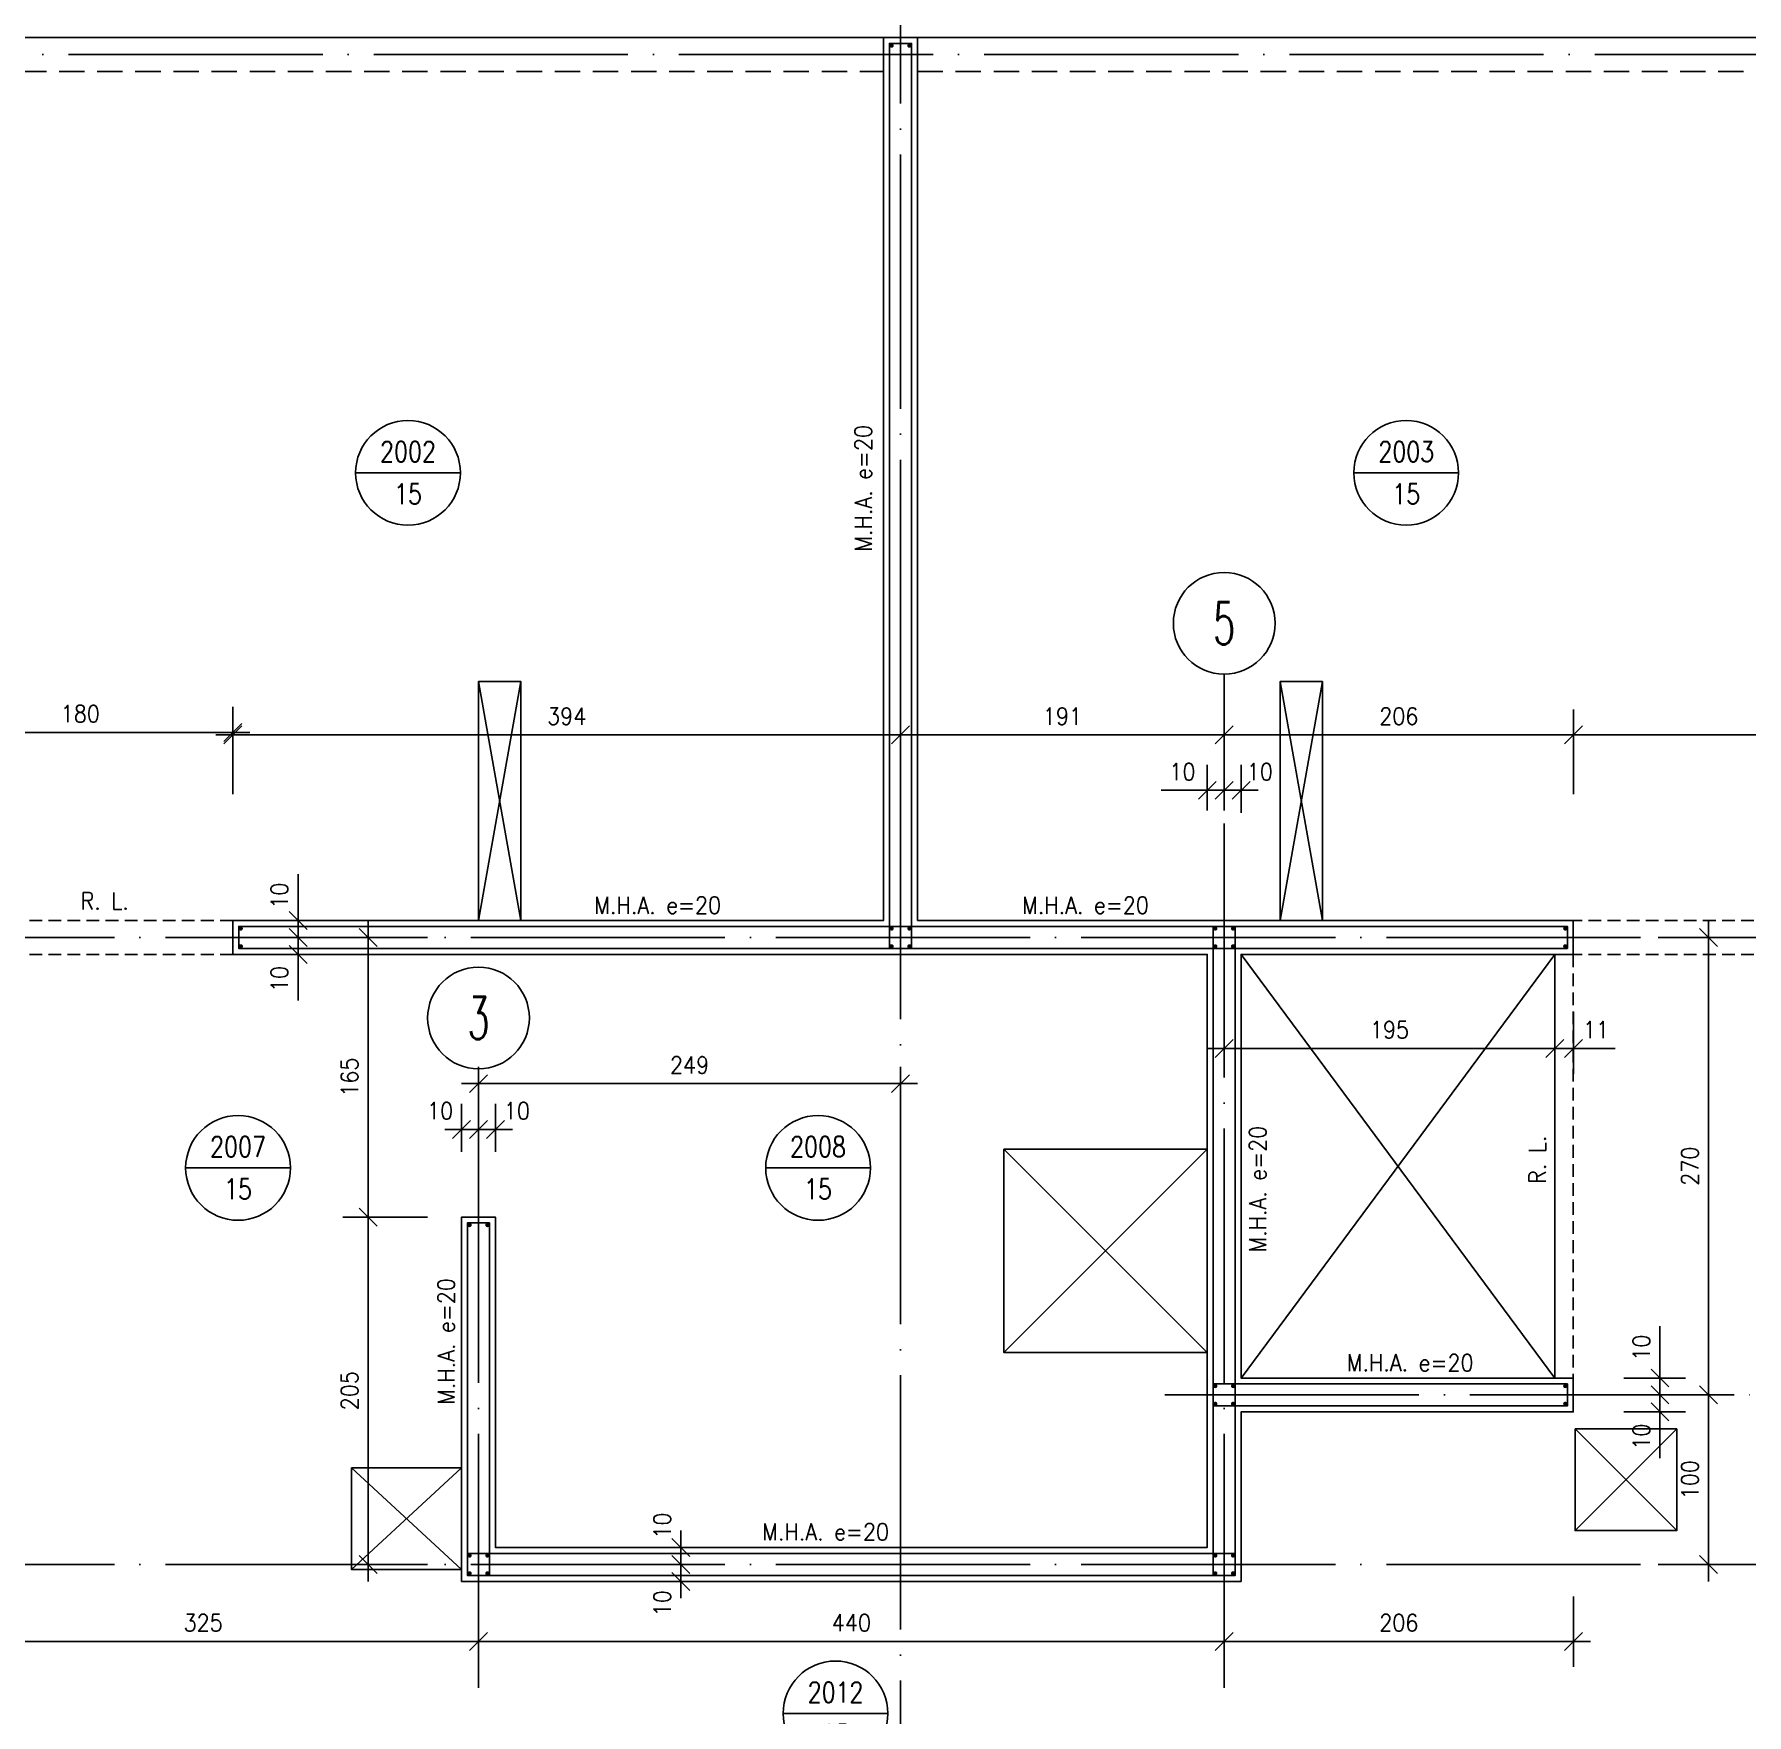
# Model space of a CAD drawing. Extents: x 2750 to 11313, y 3653 to 11429.
# Drawn here: x 4409 to 5420, y 5439 to 6431 of the extents above; entities that cross this region are included whole.
import ezdxf
from ezdxf.enums import TextEntityAlignment as Align

# ---------------------------------------------------------------- set-up
doc = ezdxf.new("R2010")
doc.units = 0
doc.header["$LTSCALE"] = 60
doc.header["$PDMODE"] = 1
for name, pattern in [('EJES', [3, 2.5, -0.25, 0, -0.25]), ('HIDDEN', [0.375, 0.25, -0.125]), ('HIDDEN2', [0.1875, 0.125, -0.0625])]:
    doc.linetypes.add(name, pattern=pattern)
doc.layers.get('0').update_dxf_attribs({"linetype": 'CONTINUOUS'})
doc.layers.get('DEFPOINTS').update_dxf_attribs({"linetype": 'CONTINUOUS'})
for name, color, linetype in [('COTAS', 3, 'CONTINUOUS'), ('CRUCES', 9, 'CONTINUOUS'), ('EJES', 1, 'EJES'), ('MALLA', 1, 'CONTINUOUS'), ('MUROS', 4, 'CONTINUOUS'), ('REFUERZOS', 3, 'HIDDEN2'), ('SHAFT', 1, 'CONTINUOUS'), ('TEXTOS', 2, 'CONTINUOUS'), ('VIGAS', 2, 'CONTINUOUS')]:
    doc.layers.add(name, color=color, linetype=linetype)
doc.layers.add('RLA-LOSAS', color=3, linetype='CONTINUOUS', lineweight=9)
doc.styles.add('COTAS', font='romans.shx', dxfattribs={"width": 0.9})
doc.styles.add('ROMANS', font='romans.shx', dxfattribs={"width": 0.9, "height": 10})
doc.dimstyles.new('50', dxfattribs={"dimtxt": 10, "dimasz": 1, "dimexe": 15, "dimexo": 0, "dimgap": 6, "dimtad": 1, "dimdec": 8, "dimdsep": 46, "dimtxsty": 'COTAS', "dimblk": '$COTA$', "dimcen": 0.09, "dimdle": 10, "dimclrd": 256, "dimclre": 256, "dimclrt": 2, "dimadec": 0, "dimazin": 0, "dimtfac": 1, "dimtdec": 8, "dimtmove": 0, "dimatfit": 2, "dimfxl": 35, "dimfxlon": 1, "dimtolj": 1, "dimarcsym": 0})

# ---------------------------------------------------------------- blocks, each defined once
blk = doc.blocks.new('$COTA$')
at = {"layer": 'COTAS'}
for p, q in [((10, 0), (-10, 0)), ((5.3, 5.3), (-5.3, -5.3)), ((0, -10), (0, 10))]:
    blk.add_line(p, q, dxfattribs=at)
blk = doc.blocks.new('*D28')
at = {"layer": 'COTAS', "lineweight": -2, "transparency": 16777216}
for p, q in [((5367.6, 5897.7), (5412.3, 5897.7)), ((5397.3, 5896.7), (5397.3, 5628.7)), ((5367.6, 5627.7), (5412.3, 5627.7))]:
    blk.add_line(p, q, dxfattribs=at)
at = {"layer": 'DEFPOINTS', "color": 0, "transparency": 16777216}
for p in [(5367.6, 5897.7), (5367.6, 5627.7), (5397.3, 5627.7)]:
    blk.add_point(p, dxfattribs=at)
at = {"layer": 'COTAS', "lineweight": -2, "transparency": 16777216}
for p, rotation in [((5397.3, 5897.7), 90), ((5397.3, 5627.7), 270)]:
    blk.add_blockref('$COTA$', p, dxfattribs=dict(at, rotation=rotation))
at = {"layer": 'COTAS', "color": 2, "transparency": 16777216, "insert": (5386.3, 5762.7), "char_height": 10, "attachment_point": 5, "rotation": 90, "style": 'COTAS'}
blk.add_mtext('\\A1;270', dxfattribs=at)
blk = doc.blocks.new('*D34')
at = {"layer": 'COTAS', "lineweight": -2, "transparency": 16777216}
for p, q in [((5111.5, 5508.7), (5111.5, 5467.3)), ((5317.5, 5508.7), (5317.5, 5467.3)), ((5316.5, 5482.3), (5112.5, 5482.3))]:
    blk.add_line(p, q, dxfattribs=at)
at = {"layer": 'DEFPOINTS', "color": 0, "transparency": 16777216}
for p in [(5111.5, 5508.7), (5317.5, 5508.7), (5111.5, 5482.3)]:
    blk.add_point(p, dxfattribs=at)
at = {"layer": 'COTAS', "lineweight": -2, "transparency": 16777216, "rotation": 180}
blk.add_blockref('$COTA$', (5111.5, 5482.3), dxfattribs=at)
at = {"layer": 'COTAS', "lineweight": -2, "transparency": 16777216}
blk.add_blockref('$COTA$', (5317.5, 5482.3), dxfattribs=at)
at = {"layer": 'COTAS', "color": 2, "transparency": 16777216, "insert": (5214.5, 5493.3), "char_height": 10, "attachment_point": 5, "style": 'COTAS'}
blk.add_mtext('\\A1;206', dxfattribs=at)
blk = doc.blocks.new('*D35')
at = {"layer": 'COTAS', "lineweight": -2, "transparency": 16777216}
for p, q in [((5111.5, 5514.7), (5111.5, 5467.3)), ((4671.5, 5504.7), (4671.5, 5467.3)), ((5110.5, 5482.3), (4672.5, 5482.3))]:
    blk.add_line(p, q, dxfattribs=at)
at = {"layer": 'DEFPOINTS', "color": 0, "transparency": 16777216}
for p in [(5111.5, 5514.7), (4671.5, 5504.7), (4671.5, 5482.3)]:
    blk.add_point(p, dxfattribs=at)
at = {"layer": 'COTAS', "lineweight": -2, "transparency": 16777216, "rotation": 180}
blk.add_blockref('$COTA$', (4671.5, 5482.3), dxfattribs=at)
at = {"layer": 'COTAS', "lineweight": -2, "transparency": 16777216}
blk.add_blockref('$COTA$', (5111.5, 5482.3), dxfattribs=at)
at = {"layer": 'COTAS', "color": 2, "transparency": 16777216, "insert": (4891.5, 5493.3), "char_height": 10, "attachment_point": 5, "style": 'COTAS'}
blk.add_mtext('\\A1;440', dxfattribs=at)
blk = doc.blocks.new('*D51')
at = {"layer": 'COTAS', "lineweight": -2, "transparency": 16777216}
for p, q in [((4641.4, 5732.7), (4591.4, 5732.7)), ((4606.4, 5528.7), (4606.4, 5731.7)), ((4641.4, 5527.7), (4591.4, 5527.7))]:
    blk.add_line(p, q, dxfattribs=at)
at = {"layer": 'DEFPOINTS', "color": 0, "transparency": 16777216}
for p in [(4606.4, 5732.7), (4661.5, 5732.7), (4661.5, 5527.7)]:
    blk.add_point(p, dxfattribs=at)
at = {"layer": 'COTAS', "lineweight": -2, "transparency": 16777216}
for p, rotation in [((4606.4, 5732.7), 90), ((4606.4, 5527.7), 270)]:
    blk.add_blockref('$COTA$', p, dxfattribs=dict(at, rotation=rotation))
at = {"layer": 'COTAS', "color": 2, "transparency": 16777216, "insert": (4595.4, 5630.2), "char_height": 10, "attachment_point": 5, "rotation": 90, "style": 'COTAS'}
blk.add_mtext('\\A1;205', dxfattribs=at)
blk = doc.blocks.new('*D52')
at = {"layer": 'COTAS', "lineweight": -2, "transparency": 16777216}
for p, q in [((4526.5, 5982.2), (4526.5, 6032.2)), ((4920.5, 5982.2), (4920.5, 6032.2)), ((4527.5, 6017.2), (4919.5, 6017.2))]:
    blk.add_line(p, q, dxfattribs=at)
at = {"layer": 'DEFPOINTS', "color": 0, "transparency": 16777216}
for p in [(4920.5, 6017.2), (4526.5, 5974.4), (4920.5, 5974.4)]:
    blk.add_point(p, dxfattribs=at)
at = {"layer": 'COTAS', "lineweight": -2, "transparency": 16777216, "rotation": 180}
blk.add_blockref('$COTA$', (4526.5, 6017.2), dxfattribs=at)
at = {"layer": 'COTAS', "lineweight": -2, "transparency": 16777216}
blk.add_blockref('$COTA$', (4920.5, 6017.2), dxfattribs=at)
at = {"layer": 'COTAS', "color": 2, "transparency": 16777216, "insert": (4723.5, 6028.2), "char_height": 10, "attachment_point": 5, "style": 'COTAS'}
blk.add_mtext('\\A1;394', dxfattribs=at)
blk = doc.blocks.new('*D53')
at = {"layer": 'COTAS', "lineweight": -2, "transparency": 16777216}
for p, q in [((4920.5, 5982.2), (4920.5, 6032.2)), ((5111.5, 5982.2), (5111.5, 6032.2)), ((4921.5, 6017.2), (5110.5, 6017.2))]:
    blk.add_line(p, q, dxfattribs=at)
at = {"layer": 'DEFPOINTS', "color": 0, "transparency": 16777216}
for p in [(5111.5, 6017.2), (4920.5, 5974.4), (5111.5, 5974.5)]:
    blk.add_point(p, dxfattribs=at)
at = {"layer": 'COTAS', "lineweight": -2, "transparency": 16777216, "rotation": 180}
blk.add_blockref('$COTA$', (4920.5, 6017.2), dxfattribs=at)
at = {"layer": 'COTAS', "lineweight": -2, "transparency": 16777216}
blk.add_blockref('$COTA$', (5111.5, 6017.2), dxfattribs=at)
at = {"layer": 'COTAS', "color": 2, "transparency": 16777216, "insert": (5016, 6028.2), "char_height": 10, "attachment_point": 5, "style": 'COTAS'}
blk.add_mtext('\\A1;191', dxfattribs=at)
blk = doc.blocks.new('*D54')
at = {"layer": 'COTAS', "lineweight": -2, "transparency": 16777216}
for p, q in [((5111.5, 5982.2), (5111.5, 6032.2)), ((5317.5, 5982.2), (5317.5, 6032.2)), ((5112.5, 6017.2), (5316.5, 6017.2))]:
    blk.add_line(p, q, dxfattribs=at)
at = {"layer": 'DEFPOINTS', "color": 0, "transparency": 16777216}
for p in [(5317.5, 6017.2), (5111.5, 5974.5), (5317.5, 5974.4)]:
    blk.add_point(p, dxfattribs=at)
at = {"layer": 'COTAS', "lineweight": -2, "transparency": 16777216, "rotation": 180}
blk.add_blockref('$COTA$', (5111.5, 6017.2), dxfattribs=at)
at = {"layer": 'COTAS', "lineweight": -2, "transparency": 16777216}
blk.add_blockref('$COTA$', (5317.5, 6017.2), dxfattribs=at)
at = {"layer": 'COTAS', "color": 2, "transparency": 16777216, "insert": (5214.5, 6028.2), "char_height": 10, "attachment_point": 5, "style": 'COTAS'}
blk.add_mtext('\\A1;206', dxfattribs=at)
blk = doc.blocks.new('$EJE$')
at = {"color": 6}
blk.add_circle((0, 0), 30, dxfattribs=at)
at = {"color": 6, "style": 'COTAS', "width": 0.6}
blk.add_attdef('EJE', text='', height=25, dxfattribs=at).set_placement((0, 0), align=Align.MIDDLE)
blk = doc.blocks.new('*D98')
at = {"layer": 'COTAS', "lineweight": -2, "transparency": 16777216}
for p, q in [((5367.6, 5627.7), (5412.3, 5627.7)), ((5397.3, 5626.7), (5397.3, 5528.7)), ((5367.6, 5527.7), (5412.3, 5527.7))]:
    blk.add_line(p, q, dxfattribs=at)
at = {"layer": 'DEFPOINTS', "color": 0, "transparency": 16777216}
for p in [(5367.6, 5627.7), (5367.6, 5527.7), (5397.3, 5527.7)]:
    blk.add_point(p, dxfattribs=at)
at = {"layer": 'COTAS', "lineweight": -2, "transparency": 16777216}
for p, rotation in [((5397.3, 5627.7), 90), ((5397.3, 5527.7), 270)]:
    blk.add_blockref('$COTA$', p, dxfattribs=dict(at, rotation=rotation))
at = {"layer": 'COTAS', "color": 2, "transparency": 16777216, "insert": (5386.3, 5577.7), "char_height": 10, "attachment_point": 5, "rotation": 90, "style": 'COTAS'}
blk.add_mtext('\\A1;100', dxfattribs=at)
blk = doc.blocks.new('*D99')
at = {"layer": 'COTAS', "lineweight": -2, "transparency": 16777216}
for p, q in [((5368.6, 5628.7), (5368.6, 5629.7)), ((5347.2, 5627.7), (5383.6, 5627.7)), ((5368.6, 5627.7), (5368.6, 5617.7)), ((5347.2, 5617.7), (5383.6, 5617.7)), ((5368.6, 5616.7), (5368.6, 5590.4))]:
    blk.add_line(p, q, dxfattribs=at)
at = {"layer": 'DEFPOINTS', "color": 0, "transparency": 16777216}
for p in [(5347.2, 5627.7), (5368.6, 5627.7), (5347.2, 5617.7)]:
    blk.add_point(p, dxfattribs=at)
at = {"layer": 'COTAS', "lineweight": -2, "transparency": 16777216}
for p, rotation in [((5368.6, 5627.7), 270), ((5368.6, 5617.7), 90)]:
    blk.add_blockref('$COTA$', p, dxfattribs=dict(at, rotation=rotation))
at = {"layer": 'COTAS', "color": 2, "transparency": 16777216, "insert": (5357.6, 5603.1), "char_height": 10, "attachment_point": 5, "rotation": 90, "style": 'COTAS'}
blk.add_mtext('\\A1;10', dxfattribs=at)
blk = doc.blocks.new('*D100')
at = {"layer": 'COTAS', "lineweight": -2, "transparency": 16777216}
for p, q in [((5368.6, 5668.2), (5368.6, 5637.7)), ((5368.6, 5638.7), (5368.6, 5639.7)), ((5347.2, 5637.7), (5383.6, 5637.7)), ((5368.6, 5627.7), (5368.6, 5637.7)), ((5368.6, 5627.7), (5368.6, 5637.7)), ((5347.2, 5627.7), (5383.6, 5627.7)), ((5368.6, 5626.7), (5368.6, 5625.7))]:
    blk.add_line(p, q, dxfattribs=at)
at = {"layer": 'DEFPOINTS', "color": 0, "transparency": 16777216}
for p in [(5347.2, 5637.7), (5368.6, 5637.7), (5347.2, 5627.7)]:
    blk.add_point(p, dxfattribs=at)
at = {"layer": 'COTAS', "lineweight": -2, "transparency": 16777216}
for p, rotation in [((5368.6, 5637.7), 270), ((5368.6, 5627.7), 90)]:
    blk.add_blockref('$COTA$', p, dxfattribs=dict(at, rotation=rotation))
at = {"layer": 'COTAS', "color": 2, "transparency": 16777216, "insert": (5357.6, 5655.6), "char_height": 10, "attachment_point": 5, "rotation": 90, "style": 'COTAS'}
blk.add_mtext('\\A1;10', dxfattribs=at)
blk = doc.blocks.new('*D101')
at = {"layer": 'COTAS', "lineweight": -2, "transparency": 16777216}
for p, q in [((5101.5, 5972.5), (5101.5, 5999.5)), ((5111.5, 5972.5), (5111.5, 5999.5)), ((5100.5, 5984.5), (5074.2, 5984.5)), ((5111.5, 5984.5), (5101.5, 5984.5)), ((5112.5, 5984.5), (5113.5, 5984.5))]:
    blk.add_line(p, q, dxfattribs=at)
at = {"layer": 'DEFPOINTS', "color": 0, "transparency": 16777216}
for p in [(5111.5, 5984.5), (5101.5, 5972.5), (5111.5, 5972.5)]:
    blk.add_point(p, dxfattribs=at)
at = {"layer": 'COTAS', "lineweight": -2, "transparency": 16777216}
blk.add_blockref('$COTA$', (5101.5, 5984.5), dxfattribs=at)
at = {"layer": 'COTAS', "lineweight": -2, "transparency": 16777216, "rotation": 180}
blk.add_blockref('$COTA$', (5111.5, 5984.5), dxfattribs=at)
at = {"layer": 'COTAS', "color": 2, "transparency": 16777216, "insert": (5086.8, 5995.5), "char_height": 10, "attachment_point": 5, "style": 'COTAS'}
blk.add_mtext('\\A1;10', dxfattribs=at)
blk = doc.blocks.new('*D102')
at = {"layer": 'COTAS', "lineweight": -2, "transparency": 16777216}
for p, q in [((5111.5, 5972.5), (5111.5, 5999.5)), ((5121.5, 5971.2), (5121.5, 5999.5)), ((5110.5, 5984.5), (5109.5, 5984.5)), ((5111.5, 5984.5), (5121.5, 5984.5)), ((5122.5, 5984.5), (5123.5, 5984.5))]:
    blk.add_line(p, q, dxfattribs=at)
at = {"layer": 'DEFPOINTS', "color": 0, "transparency": 16777216}
for p in [(5121.5, 5984.5), (5111.5, 5972.5), (5121.5, 5971.2)]:
    blk.add_point(p, dxfattribs=at)
at = {"layer": 'COTAS', "lineweight": -2, "transparency": 16777216}
blk.add_blockref('$COTA$', (5111.5, 5984.5), dxfattribs=at)
at = {"layer": 'COTAS', "lineweight": -2, "transparency": 16777216, "rotation": 180}
blk.add_blockref('$COTA$', (5121.5, 5984.5), dxfattribs=at)
at = {"layer": 'COTAS', "color": 2, "transparency": 16777216, "insert": (5132.5, 5995.5), "char_height": 10, "attachment_point": 5, "style": 'COTAS'}
blk.add_mtext('\\A1;10', dxfattribs=at)
blk = doc.blocks.new('*D104')
at = {"layer": 'COTAS', "lineweight": -2, "transparency": 16777216}
for p, q in [((5111.5, 5859.5), (5111.5, 5817.2)), ((5306.5, 5859.5), (5306.5, 5817.2)), ((5112.5, 5832.2), (5305.5, 5832.2))]:
    blk.add_line(p, q, dxfattribs=at)
at = {"layer": 'DEFPOINTS', "color": 0, "transparency": 16777216}
for p in [(5111.5, 5859.5), (5306.5, 5859.5), (5306.5, 5832.2)]:
    blk.add_point(p, dxfattribs=at)
at = {"layer": 'COTAS', "lineweight": -2, "transparency": 16777216, "rotation": 180}
blk.add_blockref('$COTA$', (5111.5, 5832.2), dxfattribs=at)
at = {"layer": 'COTAS', "lineweight": -2, "transparency": 16777216}
blk.add_blockref('$COTA$', (5306.5, 5832.2), dxfattribs=at)
at = {"layer": 'COTAS', "color": 2, "transparency": 16777216, "insert": (5209, 5843.2), "char_height": 10, "attachment_point": 5, "style": 'COTAS'}
blk.add_mtext('\\A1;195', dxfattribs=at)
blk = doc.blocks.new('*D105')
at = {"layer": 'COTAS', "lineweight": -2, "transparency": 16777216}
for p, q in [((5306.5, 5853.9), (5306.5, 5817.2)), ((5317.5, 5853.8), (5317.5, 5817.2)), ((5305.5, 5832.2), (5304.5, 5832.2)), ((5306.5, 5832.2), (5317.5, 5832.2)), ((5318.5, 5832.2), (5342.2, 5832.2))]:
    blk.add_line(p, q, dxfattribs=at)
at = {"layer": 'DEFPOINTS', "color": 0, "transparency": 16777216}
for p in [(5306.5, 5853.9), (5317.5, 5853.8), (5317.5, 5832.2)]:
    blk.add_point(p, dxfattribs=at)
at = {"layer": 'COTAS', "lineweight": -2, "transparency": 16777216}
blk.add_blockref('$COTA$', (5306.5, 5832.2), dxfattribs=at)
at = {"layer": 'COTAS', "lineweight": -2, "transparency": 16777216, "rotation": 180}
blk.add_blockref('$COTA$', (5317.5, 5832.2), dxfattribs=at)
at = {"layer": 'COTAS', "color": 2, "transparency": 16777216, "insert": (5330.8, 5843.2), "char_height": 10, "attachment_point": 5, "style": 'COTAS'}
blk.add_mtext('\\A1;11', dxfattribs=at)
blk = doc.blocks.new('*D108')
at = {"layer": 'COTAS', "lineweight": -2, "transparency": 16777216}
for p, q in [((5317.5, 5982.2), (5317.5, 6032.2)), ((5671.5, 5982.2), (5671.5, 6032.2)), ((5318.5, 6017.2), (5670.5, 6017.2))]:
    blk.add_line(p, q, dxfattribs=at)
at = {"layer": 'DEFPOINTS', "color": 0, "transparency": 16777216}
for p in [(5671.5, 6017.2), (5317.5, 5974.4), (5671.5, 5974.4)]:
    blk.add_point(p, dxfattribs=at)
at = {"layer": 'COTAS', "lineweight": -2, "transparency": 16777216, "rotation": 180}
blk.add_blockref('$COTA$', (5317.5, 6017.2), dxfattribs=at)
at = {"layer": 'COTAS', "lineweight": -2, "transparency": 16777216}
blk.add_blockref('$COTA$', (5671.5, 6017.2), dxfattribs=at)
at = {"layer": 'COTAS', "color": 2, "transparency": 16777216, "insert": (5494.5, 6028.2), "char_height": 10, "attachment_point": 5, "style": 'COTAS'}
blk.add_mtext('\\A1;354', dxfattribs=at)
blk = doc.blocks.new('*D109')
at = {"layer": 'COTAS', "lineweight": -2, "transparency": 16777216}
for p, q in [((4346.5, 5983.7), (4346.5, 6033.7)), ((4526.5, 5983.7), (4526.5, 6033.7)), ((4525.5, 6018.7), (4347.5, 6018.7))]:
    blk.add_line(p, q, dxfattribs=at)
at = {"layer": 'DEFPOINTS', "color": 0, "transparency": 16777216}
for p in [(4346.5, 6018.7), (4346.5, 5975.9), (4526.5, 5974.4)]:
    blk.add_point(p, dxfattribs=at)
at = {"layer": 'COTAS', "lineweight": -2, "transparency": 16777216, "rotation": 180}
blk.add_blockref('$COTA$', (4346.5, 6018.7), dxfattribs=at)
at = {"layer": 'COTAS', "lineweight": -2, "transparency": 16777216}
blk.add_blockref('$COTA$', (4526.5, 6018.7), dxfattribs=at)
at = {"layer": 'COTAS', "color": 2, "transparency": 16777216, "insert": (4436.5, 6029.7), "char_height": 10, "attachment_point": 5, "style": 'COTAS'}
blk.add_mtext('\\A1;180', dxfattribs=at)
blk = doc.blocks.new('*D114')
at = {"layer": 'COTAS', "lineweight": -2, "transparency": 16777216}
for p, q in [((4346.5, 5515.6), (4346.5, 5467.3)), ((4671.5, 5504.7), (4671.5, 5467.3)), ((4670.5, 5482.3), (4347.5, 5482.3))]:
    blk.add_line(p, q, dxfattribs=at)
at = {"layer": 'DEFPOINTS', "color": 0, "transparency": 16777216}
for p in [(4346.5, 5515.6), (4671.5, 5504.7), (4346.5, 5482.3)]:
    blk.add_point(p, dxfattribs=at)
at = {"layer": 'COTAS', "lineweight": -2, "transparency": 16777216, "rotation": 180}
blk.add_blockref('$COTA$', (4346.5, 5482.3), dxfattribs=at)
at = {"layer": 'COTAS', "lineweight": -2, "transparency": 16777216}
blk.add_blockref('$COTA$', (4671.5, 5482.3), dxfattribs=at)
at = {"layer": 'COTAS', "color": 2, "transparency": 16777216, "insert": (4509, 5493.3), "char_height": 10, "attachment_point": 5, "style": 'COTAS'}
blk.add_mtext('\\A1;325', dxfattribs=at)
blk = doc.blocks.new('*D118')
at = {"layer": 'COTAS', "lineweight": -2, "transparency": 16777216}
for p, q in [((4813.7, 5537.7), (4775.9, 5537.7)), ((4790.9, 5538.7), (4790.9, 5539.7)), ((4790.9, 5527.7), (4790.9, 5537.7)), ((4812.4, 5527.7), (4775.9, 5527.7)), ((4790.9, 5526.7), (4790.9, 5525.7))]:
    blk.add_line(p, q, dxfattribs=at)
at = {"layer": 'DEFPOINTS', "color": 0, "transparency": 16777216}
for p in [(4790.9, 5537.7), (4813.7, 5537.7), (4812.4, 5527.7)]:
    blk.add_point(p, dxfattribs=at)
at = {"layer": 'COTAS', "lineweight": -2, "transparency": 16777216}
for p, rotation in [((4790.9, 5537.7), 270), ((4790.9, 5527.7), 90)]:
    blk.add_blockref('$COTA$', p, dxfattribs=dict(at, rotation=rotation))
at = {"layer": 'COTAS', "color": 2, "transparency": 16777216, "insert": (4779.9, 5550.6), "char_height": 10, "attachment_point": 5, "rotation": 90, "style": 'COTAS'}
blk.add_mtext('\\A1;10', dxfattribs=at)
blk = doc.blocks.new('*D119')
at = {"layer": 'COTAS', "lineweight": -2, "transparency": 16777216}
for p, q in [((4577.8, 5897.7), (4550, 5897.7)), ((4565, 5898.7), (4565, 5899.7)), ((4565, 5897.7), (4565, 5887.7)), ((4577.8, 5887.7), (4550, 5887.7)), ((4565, 5886.7), (4565, 5860.4))]:
    blk.add_line(p, q, dxfattribs=at)
at = {"layer": 'DEFPOINTS', "color": 0, "transparency": 16777216}
for p in [(4565, 5897.7), (4577.8, 5897.7), (4577.8, 5887.7)]:
    blk.add_point(p, dxfattribs=at)
at = {"layer": 'COTAS', "lineweight": -2, "transparency": 16777216}
for p, rotation in [((4565, 5897.7), 270), ((4565, 5887.7), 90)]:
    blk.add_blockref('$COTA$', p, dxfattribs=dict(at, rotation=rotation))
at = {"layer": 'COTAS', "color": 2, "transparency": 16777216, "insert": (4554, 5873.1), "char_height": 10, "attachment_point": 5, "rotation": 90, "style": 'COTAS'}
blk.add_mtext('\\A1;10', dxfattribs=at)
blk = doc.blocks.new('*D153')
at = {"layer": 'COTAS', "lineweight": -2, "transparency": 16777216}
for p, q in [((4812.4, 5527.7), (4775.9, 5527.7)), ((4790.9, 5528.7), (4790.9, 5529.7)), ((4790.9, 5527.7), (4790.9, 5517.7)), ((4813.7, 5517.7), (4775.9, 5517.7)), ((4790.9, 5516.7), (4790.9, 5515.7))]:
    blk.add_line(p, q, dxfattribs=at)
at = {"layer": 'DEFPOINTS', "color": 0, "transparency": 16777216}
for p in [(4812.4, 5527.7), (4790.9, 5517.7), (4813.7, 5517.7)]:
    blk.add_point(p, dxfattribs=at)
at = {"layer": 'COTAS', "lineweight": -2, "transparency": 16777216}
for p, rotation in [((4790.9, 5527.7), 270), ((4790.9, 5517.7), 90)]:
    blk.add_blockref('$COTA$', p, dxfattribs=dict(at, rotation=rotation))
at = {"layer": 'COTAS', "color": 2, "transparency": 16777216, "insert": (4779.9, 5504.8), "char_height": 10, "attachment_point": 5, "rotation": 90, "style": 'COTAS'}
blk.add_mtext('\\A1;10', dxfattribs=at)
blk = doc.blocks.new('*D155')
at = {"layer": 'COTAS', "lineweight": -2, "transparency": 16777216}
for p, q in [((4565, 5908.7), (4565, 5935)), ((4577.8, 5907.7), (4550, 5907.7)), ((4565, 5897.7), (4565, 5907.7)), ((4577.8, 5897.7), (4550, 5897.7)), ((4565, 5896.7), (4565, 5895.7))]:
    blk.add_line(p, q, dxfattribs=at)
at = {"layer": 'DEFPOINTS', "color": 0, "transparency": 16777216}
for p in [(4577.8, 5907.7), (4565, 5897.7), (4577.8, 5897.7)]:
    blk.add_point(p, dxfattribs=at)
at = {"layer": 'COTAS', "lineweight": -2, "transparency": 16777216}
for p, rotation in [((4565, 5907.7), 270), ((4565, 5897.7), 90)]:
    blk.add_blockref('$COTA$', p, dxfattribs=dict(at, rotation=rotation))
at = {"layer": 'COTAS', "color": 2, "transparency": 16777216, "insert": (4554, 5922.3), "char_height": 10, "attachment_point": 5, "rotation": 90, "style": 'COTAS'}
blk.add_mtext('\\A1;10', dxfattribs=at)
blk = doc.blocks.new('*D157')
at = {"layer": 'COTAS', "lineweight": -2, "transparency": 16777216}
for p, q in [((4661.5, 5771.1), (4661.5, 5799.4)), ((4671.5, 5772.4), (4671.5, 5799.4)), ((4660.5, 5784.4), (4659.5, 5784.4)), ((4671.5, 5784.4), (4661.5, 5784.4)), ((4672.5, 5784.4), (4673.5, 5784.4))]:
    blk.add_line(p, q, dxfattribs=at)
at = {"layer": 'DEFPOINTS', "color": 0, "transparency": 16777216}
for p in [(4661.5, 5784.4), (4661.5, 5771.1), (4671.5, 5772.4)]:
    blk.add_point(p, dxfattribs=at)
at = {"layer": 'COTAS', "lineweight": -2, "transparency": 16777216}
blk.add_blockref('$COTA$', (4661.5, 5784.4), dxfattribs=at)
at = {"layer": 'COTAS', "lineweight": -2, "transparency": 16777216, "rotation": 180}
blk.add_blockref('$COTA$', (4671.5, 5784.4), dxfattribs=at)
at = {"layer": 'COTAS', "color": 2, "transparency": 16777216, "insert": (4648.8, 5795.4), "char_height": 10, "attachment_point": 5, "style": 'COTAS'}
blk.add_mtext('\\A1;10', dxfattribs=at)
blk = doc.blocks.new('*D158')
at = {"layer": 'COTAS', "lineweight": -2, "transparency": 16777216}
for p, q in [((4671.5, 5772.4), (4671.5, 5799.4)), ((4681.5, 5771.1), (4681.5, 5799.4)), ((4670.5, 5784.4), (4669.5, 5784.4)), ((4671.5, 5784.4), (4681.5, 5784.4)), ((4682.5, 5784.4), (4683.5, 5784.4))]:
    blk.add_line(p, q, dxfattribs=at)
at = {"layer": 'DEFPOINTS', "color": 0, "transparency": 16777216}
for p in [(4681.5, 5784.4), (4671.5, 5772.4), (4681.5, 5771.1)]:
    blk.add_point(p, dxfattribs=at)
at = {"layer": 'COTAS', "lineweight": -2, "transparency": 16777216}
blk.add_blockref('$COTA$', (4671.5, 5784.4), dxfattribs=at)
at = {"layer": 'COTAS', "lineweight": -2, "transparency": 16777216, "rotation": 180}
blk.add_blockref('$COTA$', (4681.5, 5784.4), dxfattribs=at)
at = {"layer": 'COTAS', "color": 2, "transparency": 16777216, "insert": (4694.1, 5795.4), "char_height": 10, "attachment_point": 5, "style": 'COTAS'}
blk.add_mtext('\\A1;10', dxfattribs=at)
blk = doc.blocks.new('*D160')
at = {"layer": 'COTAS', "lineweight": -2, "transparency": 16777216}
for p, q in [((4671.5, 5817.4), (4671.5, 5796.4)), ((4672.5, 5811.4), (4919.5, 5811.4)), ((4920.5, 5817.4), (4920.5, 5796.4))]:
    blk.add_line(p, q, dxfattribs=at)
at = {"layer": 'DEFPOINTS', "color": 0, "transparency": 16777216}
for p in [(4671.5, 5817.4), (4920.5, 5817.4), (4920.5, 5811.4)]:
    blk.add_point(p, dxfattribs=at)
at = {"layer": 'COTAS', "lineweight": -2, "transparency": 16777216, "rotation": 180}
blk.add_blockref('$COTA$', (4671.5, 5811.4), dxfattribs=at)
at = {"layer": 'COTAS', "lineweight": -2, "transparency": 16777216}
blk.add_blockref('$COTA$', (4920.5, 5811.4), dxfattribs=at)
at = {"layer": 'COTAS', "color": 2, "transparency": 16777216, "insert": (4796, 5822.4), "char_height": 10, "attachment_point": 5, "style": 'COTAS'}
blk.add_mtext('\\A1;249', dxfattribs=at)
blk = doc.blocks.new('LOSA')
at = {"color": 6, "linetype": 'Continuous'}
blk.add_line((-30.9, 0), (30.9, 0), dxfattribs=at)
at = {"color": 3, "linetype": 'Continuous'}
blk.add_circle((0, 0), 30.9, dxfattribs=at)
at = {"color": 2, "style": 'COTAS', "width": 0.8}
for tag, p in [('NUMERO', (0, 12.5)), ('E', (0, -12.5))]:
    blk.add_attdef(tag, text='', height=12, dxfattribs=at).set_placement(p, align=Align.MIDDLE)
at = {"layer": 'RLA-LOSAS', "style": 'COTAS', "flags": 1}
blk.add_attdef('DIRVER', text='', height=8.09, rotation=90, dxfattribs=at).set_placement((-30.5, 40), align=Align.MIDDLE)
at = {"layer": 'RLA-LOSAS', "linetype": 'ByBlock', "style": 'COTAS', "flags": 1}
blk.add_attdef('CUAVER', text='', height=8.09, rotation=90, dxfattribs=at).set_placement((-49.7, -4.9), align=Align.MIDDLE)
at = {"layer": 'RLA-LOSAS', "style": 'COTAS', "flags": 1}
blk.add_attdef('DIRHOR', text='', height=8.09, dxfattribs=at).set_placement((37.9, -29.3), align=Align.MIDDLE)
at = {"layer": 'RLA-LOSAS', "linetype": 'ByBlock', "style": 'COTAS', "flags": 1}
blk.add_attdef('CUAHOR', text='', height=8.09, dxfattribs=at).set_placement((-9.4, -47.7), align=Align.MIDDLE)
at = {"layer": 'RLA-LOSAS', "style": 'COTAS', "width": 0.7, "flags": 1}
blk.add_attdef('CONTRAFLECHA', text='', height=10, dxfattribs=at).set_placement((0, -67.5), align=Align.MIDDLE)
blk = doc.blocks.new('*D183')
at = {"layer": 'COTAS', "lineweight": -2, "transparency": 16777216}
for p, q in [((4641.4, 5897.7), (4591.4, 5897.7)), ((4606.4, 5733.7), (4606.4, 5896.7)), ((4641.4, 5732.7), (4591.4, 5732.7))]:
    blk.add_line(p, q, dxfattribs=at)
at = {"layer": 'DEFPOINTS', "color": 0, "transparency": 16777216}
for p in [(4606.4, 5897.7), (4641.4, 5897.7), (4641.4, 5732.7)]:
    blk.add_point(p, dxfattribs=at)
at = {"layer": 'COTAS', "lineweight": -2, "transparency": 16777216}
for p, rotation in [((4606.4, 5897.7), 90), ((4606.4, 5732.7), 270)]:
    blk.add_blockref('$COTA$', p, dxfattribs=dict(at, rotation=rotation))
at = {"layer": 'COTAS', "color": 2, "transparency": 16777216, "insert": (4595.4, 5815.2), "char_height": 10, "attachment_point": 5, "rotation": 90, "style": 'COTAS'}
blk.add_mtext('\\A1;165', dxfattribs=at)

msp = doc.modelspace()

# ---------------------------------------------------------------- linework, layer by layer
at = {"layer": 'CRUCES'}
for p, q in [((4696.45585631, 6048.70691493), (4671.45585631, 5907.70691493)), ((4696.45585631, 5907.70691493), (4671.45585631, 6048.70691493)), ((5169.45585631, 6048.70691493), (5144.45585631, 5907.70691493)), ((5169.45585631, 5907.70691493), (5144.45585631, 6048.70691493)), ((5121.45585631, 5637.70691493), (5306.45585631, 5887.70691493)), ((5121.45585631, 5887.70691493), (5306.45585631, 5637.70691493)), ((4981.45585631, 5652.70691493), (5101.45585631, 5772.70691493)), ((4981.45585631, 5772.70691493), (5101.45585631, 5652.70691493)), ((5378.45585631, 5547.70691493), (5318.45585631, 5607.70691493)), ((5318.45585631, 5547.70691493), (5378.45585631, 5607.70691493)), ((4596.45585631, 5524.70691493), (4661.45585631, 5584.70691493)), ((4596.45585631, 5584.70691493), (4661.45585631, 5524.70691493))]:
    msp.add_line(p, q, dxfattribs=at)
at = {"layer": 'EJES'}
for points in [[(4920.45585631, 4408.70691493), (4920.45585631, 6873.70691493)], [(3348.95585631, 6418.70691493), (7644.95585631, 6418.70691493)], [(5111.45585631, 5454.78368837), (5111.45585631, 6053.0765561)], [(3946.45585631, 5897.70691493), (7047.45585631, 5897.70691493)], [(4671.45585631, 5454.78368837), (4671.45585631, 5820.15108433)], [(5076.38590402, 5627.70691493), (5427.26710255, 5627.70691493)], [(3946.45585631, 5527.70691493), (7047.45585631, 5527.70691493)]]:
    msp.add_lwpolyline(points, dxfattribs=at)
at = {"layer": 'MALLA'}
for p, q in [((4926.95585631, 5904.20691493), (4913.95585631, 5904.20691493)), ((4913.95585631, 5904.20691493), (4926.95585631, 5904.20691493)), ((4913.95585631, 5904.20691493), (4913.95585631, 5891.20691493)), ((4926.95585631, 5904.20691493), (4926.95585631, 5891.20691493)), ((5104.95585631, 5891.20691493), (5104.95585631, 5904.20691493)), ((5117.95585631, 5891.20691493), (5117.95585631, 5904.20691493)), ((5104.95585631, 5891.20691493), (5117.95585631, 5891.20691493)), ((5117.95585631, 5891.20691493), (5104.95585631, 5891.20691493)), ((5117.95585631, 5634.20691493), (5104.95585631, 5634.20691493)), ((5117.95585631, 5621.20691493), (5117.95585631, 5634.20691493)), ((5117.95585631, 5634.20691493), (5117.95585631, 5621.20691493)), ((5117.95585631, 5621.20691493), (5104.95585631, 5621.20691493)), ((4677.95585631, 5534.20691493), (4664.95585631, 5534.20691493)), ((4677.95585631, 5534.20691493), (4677.95585631, 5521.20691493)), ((5104.95585631, 5534.20691493), (5117.95585631, 5534.20691493)), ((5104.95585631, 5534.20691493), (5104.95585631, 5521.20691493))]:
    msp.add_line(p, q, dxfattribs=at)
msp.add_lwpolyline([(4926.95585631, 5904.20691493), (4926.95585631, 6425.20691493), (4913.95585631, 6425.20691493), (4913.95585631, 5904.20691493), (4529.95585631, 5904.20691493), (4529.95585631, 5891.20691493), (5104.95585631, 5891.20691493), (5104.95585631, 5534.20691493), (4677.95585631, 5534.20691493), (4677.95585631, 5729.20691493), (4664.95585631, 5729.20691493), (4664.95585631, 5521.20691493), (5117.95585631, 5521.20691493), (5117.95585631, 5621.20691493), (5313.95585631, 5621.20691493), (5313.95585631, 5634.20691493), (5117.95585631, 5634.20691493), (5117.95585631, 5891.20691493), (5313.95585631, 5891.20691493), (5313.95585631, 5904.20691493)], close=True, dxfattribs=at)
for points in [[(4914.58085631, 6423.95691493, 1.25, 1.25, -1), (4915.83085631, 6423.95691493, 1.25, 1.25, -1)], [(4925.08085631, 6423.95691493, 1.25, 1.25, -1), (4926.33085631, 6423.95691493, 1.25, 1.25, -1)], [(4530.58085631, 5902.95691493, 1.25, 1.25, -1), (4531.83085631, 5902.95691493, 1.25, 1.25, -1)], [(4914.58085631, 5902.95691493, 1.25, 1.25, -1), (4915.83085631, 5902.95691493, 1.25, 1.25, -1)], [(4914.58085631, 5902.95691493, 1.25, 1.25, -1), (4915.83085631, 5902.95691493, 1.25, 1.25, -1)], [(4925.08085631, 5902.95691493, 1.25, 1.25, -1), (4926.33085631, 5902.95691493, 1.25, 1.25, -1)], [(4925.08085631, 5902.95691493, 1.25, 1.25, -1), (4926.33085631, 5902.95691493, 1.25, 1.25, -1)], [(5105.58085631, 5902.95691493, 1.25, 1.25, -1), (5106.83085631, 5902.95691493, 1.25, 1.25, -1)], [(5116.08085631, 5902.95691493, 1.25, 1.25, -1), (5117.33085631, 5902.95691493, 1.25, 1.25, -1)], [(5312.08085631, 5902.95691493, 1.25, 1.25, -1), (5313.33085631, 5902.95691493, 1.25, 1.25, -1)], [(4530.58085631, 5892.45691493, 1.25, 1.25, -1), (4531.83085631, 5892.45691493, 1.25, 1.25, -1)], [(4914.58085631, 5892.45691493, 1.25, 1.25, -1), (4915.83085631, 5892.45691493, 1.25, 1.25, -1)], [(4925.08085631, 5892.45691493, 1.25, 1.25, -1), (4926.33085631, 5892.45691493, 1.25, 1.25, -1)], [(5105.58085631, 5892.45691493, 1.25, 1.25, -1), (5106.83085631, 5892.45691493, 1.25, 1.25, -1)], [(5105.58085631, 5892.45691493, 1.25, 1.25, -1), (5106.83085631, 5892.45691493, 1.25, 1.25, -1)], [(5116.08085631, 5892.45691493, 1.25, 1.25, -1), (5117.33085631, 5892.45691493, 1.25, 1.25, -1)], [(5116.08085631, 5892.45691493, 1.25, 1.25, -1), (5117.33085631, 5892.45691493, 1.25, 1.25, -1)], [(5312.08085631, 5892.45691493, 1.25, 1.25, -1), (5313.33085631, 5892.45691493, 1.25, 1.25, -1)], [(4665.58085631, 5727.95691493, 1.25, 1.25, -1), (4666.83085631, 5727.95691493, 1.25, 1.25, -1)], [(4676.08085631, 5727.95691493, 1.25, 1.25, -1), (4677.33085631, 5727.95691493, 1.25, 1.25, -1)], [(5105.58085631, 5632.95691493, 1.25, 1.25, -1), (5106.83085631, 5632.95691493, 1.25, 1.25, -1)], [(5116.08085631, 5632.95691493, 1.25, 1.25, -1), (5117.33085631, 5632.95691493, 1.25, 1.25, -1)], [(5116.08085631, 5632.95691493, 1.25, 1.25, -1), (5117.33085631, 5632.95691493, 1.25, 1.25, -1)], [(5312.08085631, 5632.95691493, 1.25, 1.25, -1), (5313.33085631, 5632.95691493, 1.25, 1.25, -1)], [(5105.58085631, 5622.45691493, 1.25, 1.25, -1), (5106.83085631, 5622.45691493, 1.25, 1.25, -1)], [(5116.08085631, 5622.45691493, 1.25, 1.25, -1), (5117.33085631, 5622.45691493, 1.25, 1.25, -1)], [(5116.08085631, 5622.45691493, 1.25, 1.25, -1), (5117.33085631, 5622.45691493, 1.25, 1.25, -1)], [(5312.08085631, 5622.45691493, 1.25, 1.25, -1), (5313.33085631, 5622.45691493, 1.25, 1.25, -1)], [(4665.58085631, 5532.95691493, 1.25, 1.25, -1), (4666.83085631, 5532.95691493, 1.25, 1.25, -1)], [(4676.08085631, 5532.95691493, 1.25, 1.25, -1), (4677.33085631, 5532.95691493, 1.25, 1.25, -1)], [(5105.58085631, 5532.95691493, 1.25, 1.25, -1), (5106.83085631, 5532.95691493, 1.25, 1.25, -1)], [(5116.08085631, 5532.95691493, 1.25, 1.25, -1), (5117.33085631, 5532.95691493, 1.25, 1.25, -1)], [(4665.58085631, 5522.45691493, 1.25, 1.25, -1), (4666.83085631, 5522.45691493, 1.25, 1.25, -1)], [(4676.08085631, 5522.45691493, 1.25, 1.25, -1), (4677.33085631, 5522.45691493, 1.25, 1.25, -1)], [(5105.58085631, 5522.45691493, 1.25, 1.25, -1), (5106.83085631, 5522.45691493, 1.25, 1.25, -1)], [(5116.08085631, 5522.45691493, 1.25, 1.25, -1), (5117.33085631, 5522.45691493, 1.25, 1.25, -1)]]:
    msp.add_lwpolyline(points, format="xyseb", close=True, dxfattribs=at)
at = {"layer": 'MUROS'}
msp.add_lwpolyline([(4930.45585631, 5907.70691493), (4930.45585631, 6428.70691493), (4910.45585631, 6428.70691493), (4910.45585631, 5907.70691493), (4526.45585631, 5907.70691493), (4526.45585631, 5887.70691493), (5101.45585631, 5887.70691493), (5101.45585631, 5537.70691493), (4681.45585631, 5537.70691493), (4681.45585631, 5732.70691493), (4661.45585631, 5732.70691493), (4661.45585631, 5517.70691493), (5121.45585631, 5517.70691493), (5121.45585631, 5617.70691493), (5317.45585631, 5617.70691493), (5317.45585631, 5637.70691493), (5121.45585631, 5637.70691493), (5121.45585631, 5887.70691493), (5317.45585631, 5887.70691493), (5317.45585631, 5907.70691493)], close=True, dxfattribs=at)
at = {"layer": 'REFUERZOS'}
for p, q in [((4526.45585631, 5907.70691493), (4356.45585631, 5907.70691493)), ((5671.45585631, 5907.70691493), (5317.45585631, 5907.70691493)), ((4526.45585631, 5887.70691493), (4356.45585631, 5887.70691493)), ((5671.45585631, 5887.70691493), (5317.45585631, 5887.70691493)), ((5317.45585631, 5887.70691493), (5317.45585631, 5634.70691493))]:
    msp.add_line(p, q, dxfattribs=at)
at = {"layer": 'SHAFT'}
for p, q in [((5169.45585631, 5955.59239478), (5169.45585631, 6039.84828894)), ((5144.45585631, 5934.33105411), (5144.45585631, 6007.44090243))]:
    msp.add_line(p, q, dxfattribs=at)
for points in [[(4696.45585631, 5907.70691493), (4671.45585631, 5907.70691493), (4671.45585631, 6048.70691493), (4696.45585631, 6048.70691493)], [(5169.45585631, 5907.70691493), (5144.45585631, 5907.70691493), (5144.45585631, 6048.70691493), (5169.45585631, 6048.70691493)], [(5101.45585631, 5772.70691493), (4981.45585631, 5772.70691493), (4981.45585631, 5652.70691493), (5101.45585631, 5652.70691493)], [(5318.45585631, 5607.70691493), (5378.45585631, 5607.70691493), (5378.45585631, 5547.70691493), (5318.45585631, 5547.70691493)], [(4596.45585631, 5584.70691493), (4661.45585631, 5584.70691493), (4661.45585631, 5524.70691493), (4596.45585631, 5524.70691493)]]:
    msp.add_lwpolyline(points, close=True, dxfattribs=at)
at = {"layer": 'VIGAS'}
for p, q in [((4356.45585631, 6428.70691493), (4910.45585631, 6428.70691493)), ((4930.45585631, 6428.70691493), (5484.45585631, 6428.70691493)), ((5306.45585631, 5887.70691493), (5306.45585631, 5637.70691493))]:
    msp.add_line(p, q, dxfattribs=at)
at = {"layer": 'VIGAS', "linetype": 'HIDDEN'}
for p, q in [((4356.45585631, 6408.70691493), (4910.45585631, 6408.70691493)), ((4930.45585631, 6408.70691493), (5484.45585631, 6408.70691493))]:
    msp.add_line(p, q, dxfattribs=at)

# ---------------------------------------------------------------- block references
for name, p, values in [('LOSA', (4629.85659203, 6171.86440729), {'NUMERO': '2002', 'E': '15'}), ('LOSA', (5218.86902575, 6171.86440729), {'NUMERO': '2003', 'E': '15'}), ('$EJE$', (5111.45585631, 6083.0765561), {'EJE': '5'}), ('$EJE$', (4671.45585631, 5850.15108433), {'EJE': '3'}), ('LOSA', (4529.56566734, 5761.67115912), {'NUMERO': '2007', 'E': '15'}), ('LOSA', (4871.81041797, 5761.67115912), {'NUMERO': '2008', 'E': '15'}), ('LOSA', (4882.13354719, 5439.79312219), {'NUMERO': '2012', 'E': '15'})]:
    msp.add_blockref(name, p).add_auto_attribs(values)

# ---------------------------------------------------------------- texts
at = {"layer": 'TEXTOS', "style": 'ROMANS', "width": 0.9}
for s, p in [('M.H.A. e=20', (4898.45585631, 6162.70691493)), ('M.H.A. e=20', (5131.20847651, 5749.12315052)), ('R. L.', (5296.24021006, 5766.51971928)), ('M.H.A. e=20', (4652.37958065, 5659.26023322))]:
    msp.add_text(s, height=10, rotation=90, dxfattribs=at).set_placement(p, align=Align.MIDDLE)
for s, p in [('R. L.', (4450.9188836, 5919.25303023)), ('M.H.A. e=20', (4777.20370676, 5916.70691493)), ('M.H.A. e=20', (5029.63558542, 5916.70691493)), ('M.H.A. e=20', (5221.20585631, 5646.70691493)), ('M.H.A. e=20', (4876.30229497, 5546.93770366))]:
    msp.add_text(s, height=10, dxfattribs=at).set_placement(p, align=Align.MIDDLE)

# ---------------------------------------------------------------- dimensions: what is measured, and where the dimension line sits
at = {"layer": 'COTAS'}
for base, p1, p2, picture, middle in [((4346.4558563143, 6018.7344090487), (4526.4558563143, 5974.397539949), (4346.4558563143, 5975.897539949), '*D109', (4436.4558563143, 6029.7344090487)), ((4920.4558563143, 6017.2344090487), (4526.4558563143, 5974.397539949), (4920.4558563143, 5974.397539949), '*D52', (4723.4558563143, 6028.2344090487)), ((5671.4558563143, 6017.2344090487), (5317.4558563143, 5974.397539949), (5671.4558563143, 5974.397539949), '*D108', (5494.4558563143, 6028.2344090487)), ((5306.4558563143, 5832.2292924502), (5111.4558563143, 5859.4633918421), (5306.4558563143, 5859.4633918421), '*D104', (5208.9558563143, 5843.2292924502)), ((5317.4558563143, 5832.2292924502), (5306.4558563143, 5853.9220134779), (5317.4558563143, 5853.8166500586), '*D105', (5330.8129991715, 5843.2292924502)), ((4920.4558563143, 5811.398342061), (4671.4558563143, 5817.3902393527), (4920.4558563143, 5817.3902393527), '*D160', (4795.9558563143, 5822.398342061)), ((4346.4558563143, 5482.3140779165), (4671.4558563143, 5504.7389204341), (4346.4558563143, 5515.6129920727), '*D114', (4508.9558563143, 5493.3140779165)), ((4671.4558563143, 5482.3140779165), (5111.4558563143, 5514.7069149326), (4671.4558563143, 5504.7389204341), '*D35', (4891.4558563143, 5493.3140779165)), ((5111.4558563143, 5482.3140779165), (5317.4558563143, 5508.7299259368), (5111.4558563143, 5508.7299259368), '*D34', (5214.4558563143, 5493.3140779165))]:
    dim = msp.add_linear_dim(base=base, p1=p1, p2=p2, dimstyle='50', dxfattribs=at)
    dim.commit()
    dim.dimension.update_dxf_attribs({"geometry": picture, "text_midpoint": middle})
for base, p1, p2, picture, middle in [((5111.4558563143, 6017.2344090487), (4920.4558563143, 5974.397539949), (5111.4558563143, 5974.534334835), '*D53', (5015.9558563143, 6028.2344090487)), ((5317.4558563143, 6017.2344090487), (5111.4558563143, 5974.534334835), (5317.4558563143, 5974.397539949), '*D54', (5214.4558563143, 6028.2344090487))]:
    dim = msp.add_linear_dim(base=base, p1=p1, p2=p2, dimstyle='50', override={"dimtmove": 1}, dxfattribs=at)
    dim.commit()
    dim.dimension.update_dxf_attribs({"geometry": picture, "text_midpoint": middle})
dim = msp.add_linear_dim(base=(5111.4558563143, 5984.534334835), p1=(5101.4558563143, 5972.5492120047), p2=(5111.4558563143, 5972.5492120047), dimstyle='50', dxfattribs=at)
dim.commit()
dim.dimension.update_dxf_attribs({"geometry": '*D101', "text_midpoint": (5086.8129991715, 5984.534334835), "dimtype": 160})
for base, p1, p2, picture, middle in [((5121.4558563143, 5984.534334835), (5111.4558563143, 5972.5492120047), (5121.4558563143, 5971.1914244346), '*D102', (5132.4648975995, 5984.534334835)), ((4681.4558563143, 5784.4133254961), (4671.4558563143, 5772.4282026658), (4681.4558563143, 5771.0704150957), '*D158', (4694.0955302542, 5784.4133254961))]:
    dim = msp.add_linear_dim(base=base, p1=p1, p2=p2, dimstyle='50', override={"dimtmove": 1}, dxfattribs=at)
    dim.commit()
    dim.dimension.update_dxf_attribs({"geometry": picture, "text_midpoint": middle, "dimtype": 160})
for base, p1, p2, angle, picture, middle in [((4565.0436189263, 5897.7069149326), (4577.7981842703, 5907.7069149326), (4577.7981842703, 5897.7069149326), 270, '*D155', (4565.0436189263, 5922.3497720754)), ((4565.0436189263, 5897.7069149326), (4577.7981842703, 5887.7069149326), (4577.7981842703, 5897.7069149326), 90, '*D119', (4565.0436189263, 5873.0640577897)), ((5368.6422727819, 5627.7069149326), (5347.1857742402, 5617.7069149326), (5347.1857742402, 5627.7069149326), 90, '*D99', (5368.6422727819, 5603.0640577897))]:
    dim = msp.add_linear_dim(base=base, p1=p1, p2=p2, angle=angle, dimstyle='50', dxfattribs=at)
    dim.commit()
    dim.dimension.update_dxf_attribs({"geometry": picture, "text_midpoint": middle, "dimtype": 160})
for base, p1, p2, picture, middle in [((4606.4091433144, 5897.7069149326), (4641.4091433144, 5732.7069149326), (4641.4091433144, 5897.7069149326), '*D183', (4595.4091433144, 5815.2069149326)), ((5397.3173214632, 5627.7069149326), (5367.6273612242, 5897.7069149326), (5367.6273612242, 5627.7069149326), '*D28', (5386.3173214632, 5762.7069149326))]:
    dim = msp.add_linear_dim(base=base, p1=p1, p2=p2, angle=90, dimstyle='50', dxfattribs=at)
    dim.commit()
    dim.dimension.update_dxf_attribs({"geometry": picture, "text_midpoint": middle})
for base, p1, p2, angle, picture, middle in [((4661.4558563143, 5784.4133254961), (4671.4558563143, 5772.4282026658), (4661.4558563143, 5771.0704150957), 180, '*D157', (4648.8161823745, 5784.4133254961)), ((5368.6422727819, 5637.7069149326), (5347.1857742402, 5627.7069149326), (5347.1857742402, 5637.7069149326), 90, '*D100', (5368.6422727819, 5655.5690184609)), ((4790.8942086749, 5537.7069149326), (4812.3507072165, 5527.7069149326), (4813.7084947866, 5537.7069149326), 90, '*D118', (4790.8942086749, 5550.6419267935)), ((4790.8942086749, 5517.7069149326), (4812.3507072165, 5527.7069149326), (4813.7084947866, 5517.7069149326), 270, '*D153', (4790.8942086749, 5504.7719030716))]:
    dim = msp.add_linear_dim(base=base, p1=p1, p2=p2, angle=angle, dimstyle='50', override={"dimtmove": 1}, dxfattribs=at)
    dim.commit()
    dim.dimension.update_dxf_attribs({"geometry": picture, "text_midpoint": middle, "dimtype": 160})
for p1, p2, distance, picture, middle in [((4661.4558563143, 5527.7069149326), (4661.4558563143, 5732.7069149326), 55.046713, '*D51', (4595.4091433144, 5630.2069149326)), ((5367.6273612242, 5627.7069149326), (5367.6273612242, 5527.7069149326), 29.689960239, '*D98', (5386.3173214632, 5577.7069149326))]:
    dim = msp.add_aligned_dim(p1=p1, p2=p2, distance=distance, dimstyle='50', dxfattribs=at)
    dim.commit()
    dim.dimension.update_dxf_attribs({"geometry": picture, "text_midpoint": middle})

doc.saveas('drawing.dxf')
